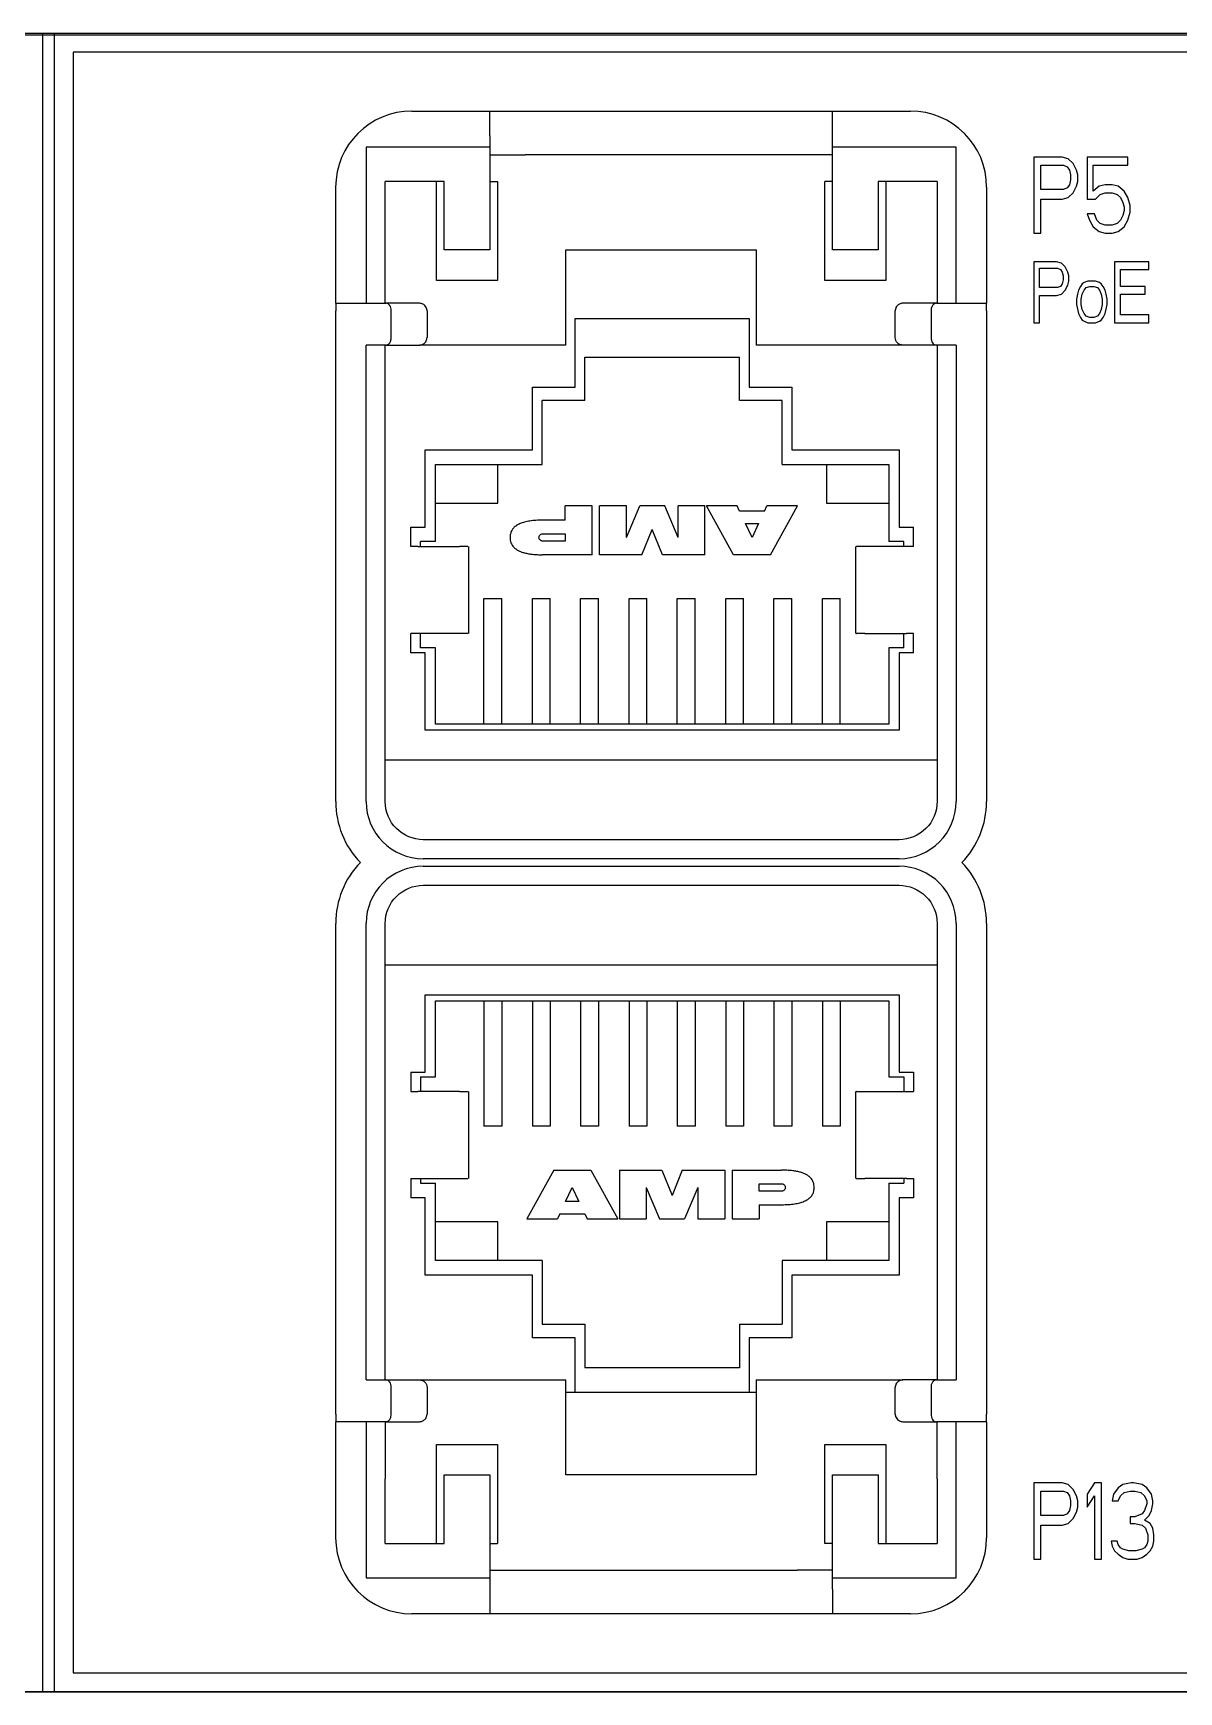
# Model space of a CAD drawing. Header units: millimetres. Extents: x 11355 to 11505, y 8083 to 8171.
# Drawn here: x 11366.88 to 11368.059, y 8103.342 to 8105.05 of the extents above; entities that cross this region are included whole.
import ezdxf

# ---------------------------------------------------------------- set-up
doc = ezdxf.new("R2010")
doc.units = ezdxf.units.MM
for name, color, linetype in [('Elem. Eléctricos - Termomagneticas', 7, 'Continuous'), ('Ordenador de Cables 1U', 7, 'Continuous'), ('SW Siemens Scalance XR324', 7, 'Continuous')]:
    doc.layers.add(name, color=color, linetype=linetype)

# ---------------------------------------------------------------- blocks, each defined once
blk = doc.blocks.new('SW Siemens Scalance XR324')
at = {"layer": 'SW Siemens Scalance XR324'}
for p, q in [((32837.7301, -3475.9849), (32840.0767, -3475.9849)), ((32840.0767, -3475.9849), (32840.0767, -3477.693)), ((32840.0767, -3475.9849), (32840.0885, -3475.9849)), ((32840.0885, -3475.9849), (32842.4351, -3475.9849)), ((32840.0885, -3475.9849), (32840.0885, -3477.693)), ((32842.4156, -3476.0045), (32840.1081, -3476.0045)), ((32840.1081, -3476.0045), (32840.1081, -3477.6734)), ((32840.4567, -3476.0652), (32840.5369, -3476.0652)), ((32840.5369, -3476.0652), (32840.589, -3476.0652)), ((32840.5369, -3476.0907), (32840.5369, -3476.0652)), ((32840.589, -3476.0652), (32840.8377, -3476.0652)), ((32840.8377, -3476.0652), (32840.8898, -3476.0652)), ((32840.8898, -3476.0652), (32840.97, -3476.0652)), ((32840.8898, -3476.0907), (32840.8898, -3476.0652)), ((32840.5371, -3476.1025), (32840.4097, -3476.1025)), ((32840.4097, -3476.1025), (32840.4097, -3476.2043)), ((32840.5371, -3476.0907), (32840.5371, -3476.1025)), ((32840.5371, -3476.1025), (32840.5371, -3476.2082)), ((32840.8896, -3476.1025), (32840.8896, -3476.0907)), ((32841.017, -3476.1025), (32840.8896, -3476.1025)), ((32840.8896, -3476.2082), (32840.8896, -3476.1025)), ((32841.017, -3476.2043), (32841.017, -3476.1025)), ((32840.5371, -3476.1103), (32840.5735, -3476.1103)), ((32840.8896, -3476.1103), (32840.8532, -3476.1103)), ((32841.0969, -3476.1126), (32841.0969, -3476.191)), ((32841.1262, -3476.1126), (32841.0969, -3476.1126)), ((32841.1042, -3476.121), (32841.1275, -3476.121)), ((32841.1042, -3476.146), (32841.1042, -3476.121)), ((32841.1324, -3476.1143), (32841.1262, -3476.1126)), ((32841.1275, -3476.121), (32841.1311, -3476.1226)), ((32841.1311, -3476.1226), (32841.1336, -3476.126)), ((32841.1373, -3476.1193), (32841.1324, -3476.1143)), ((32841.1409, -3476.126), (32841.1373, -3476.1193)), ((32841.152, -3476.1126), (32841.152, -3476.156)), ((32841.1936, -3476.1126), (32841.152, -3476.1126)), ((32841.1581, -3476.121), (32841.1936, -3476.121)), ((32841.1581, -3476.1476), (32841.1581, -3476.121)), ((32841.1936, -3476.121), (32841.1936, -3476.1126)), ((32840.49, -3476.1377), (32840.4293, -3476.1377)), ((32840.4293, -3476.2043), (32840.4293, -3476.1377)), ((32840.4822, -3476.2396), (32840.4822, -3476.1377)), ((32840.49, -3476.2082), (32840.49, -3476.1377)), ((32840.5371, -3476.1377), (32840.5449, -3476.1377)), ((32840.5449, -3476.1377), (32840.5449, -3476.2396)), ((32840.8818, -3476.2396), (32840.8818, -3476.1377)), ((32840.8896, -3476.1377), (32840.8818, -3476.1377)), ((32840.9974, -3476.1377), (32840.9367, -3476.1377)), ((32840.9367, -3476.1377), (32840.9367, -3476.2082)), ((32840.9445, -3476.1377), (32840.9445, -3476.2396)), ((32840.9974, -3476.1377), (32840.9974, -3476.2043)), ((32841.1336, -3476.126), (32841.1348, -3476.131)), ((32841.1348, -3476.136), (32841.1336, -3476.141)), ((32841.1348, -3476.131), (32841.1348, -3476.136)), ((32841.1422, -3476.131), (32841.1409, -3476.126)), ((32841.1409, -3476.1426), (32841.1422, -3476.1376)), ((32841.1422, -3476.1376), (32841.1422, -3476.131)), ((32840.3784, -3476.2043), (32840.3784, -3476.1436)), ((32841.0483, -3476.1436), (32841.0483, -3476.2043)), ((32841.1275, -3476.146), (32841.1042, -3476.146)), ((32841.1042, -3476.156), (32841.1262, -3476.156)), ((32841.1042, -3476.191), (32841.1042, -3476.156)), ((32841.1262, -3476.156), (32841.1324, -3476.1543)), ((32841.1311, -3476.1443), (32841.1275, -3476.146)), ((32841.1336, -3476.141), (32841.1311, -3476.1443)), ((32841.1324, -3476.1543), (32841.1373, -3476.1493)), ((32841.1373, -3476.1493), (32841.1409, -3476.1426)), ((32841.152, -3476.156), (32841.1605, -3476.156)), ((32841.1642, -3476.1426), (32841.1581, -3476.1476)), ((32841.1605, -3476.156), (32841.1654, -3476.151)), ((32841.1703, -3476.141), (32841.1642, -3476.1426)), ((32841.1654, -3476.151), (32841.1703, -3476.1493)), ((32841.1777, -3476.141), (32841.1703, -3476.141)), ((32841.1703, -3476.1493), (32841.1777, -3476.1493)), ((32841.1838, -3476.1426), (32841.1777, -3476.141)), ((32841.1777, -3476.1493), (32841.1826, -3476.151)), ((32841.1826, -3476.151), (32841.1862, -3476.1543)), ((32841.1899, -3476.1476), (32841.1838, -3476.1426)), ((32841.1862, -3476.1543), (32841.1887, -3476.1593)), ((32841.1936, -3476.1543), (32841.1899, -3476.1476)), ((32841.196, -3476.1626), (32841.1936, -3476.1543)), ((32841.152, -3476.171), (32841.1544, -3476.1777)), ((32841.1593, -3476.171), (32841.152, -3476.171)), ((32841.1617, -3476.1777), (32841.1593, -3476.171)), ((32841.1887, -3476.1726), (32841.1862, -3476.1777)), ((32841.1887, -3476.1593), (32841.1899, -3476.1643)), ((32841.1899, -3476.1676), (32841.1887, -3476.1726)), ((32841.1899, -3476.1643), (32841.1899, -3476.1676)), ((32841.1936, -3476.1777), (32841.196, -3476.1693)), ((32841.196, -3476.1693), (32841.196, -3476.1626)), ((32841.0969, -3476.191), (32841.1042, -3476.191)), ((32841.1544, -3476.1777), (32841.1581, -3476.1843)), ((32841.1581, -3476.1843), (32841.1642, -3476.1893)), ((32841.1654, -3476.181), (32841.1617, -3476.1777)), ((32841.1642, -3476.1893), (32841.1703, -3476.191)), ((32841.1703, -3476.1827), (32841.1654, -3476.181)), ((32841.1777, -3476.1827), (32841.1703, -3476.1827)), ((32841.1703, -3476.191), (32841.1777, -3476.191)), ((32841.1826, -3476.181), (32841.1777, -3476.1827)), ((32841.1777, -3476.191), (32841.1838, -3476.1893)), ((32841.1862, -3476.1777), (32841.1826, -3476.181)), ((32841.1838, -3476.1893), (32841.1899, -3476.1843)), ((32841.1899, -3476.1843), (32841.1936, -3476.1777)), ((32840.3784, -3476.2631), (32840.3784, -3476.2043)), ((32840.4097, -3476.2043), (32840.4097, -3476.2631)), ((32840.5371, -3476.2082), (32840.49, -3476.2082)), ((32840.6154, -3476.2082), (32840.8113, -3476.2082)), ((32840.6154, -3476.3062), (32840.6154, -3476.2082)), ((32840.8113, -3476.2082), (32840.8113, -3476.3062)), ((32840.9367, -3476.2082), (32840.8896, -3476.2082)), ((32841.017, -3476.2631), (32841.017, -3476.2043)), ((32841.0483, -3476.2043), (32841.0483, -3476.2631)), ((32841.0969, -3476.2204), (32841.0969, -3476.2831)), ((32841.1204, -3476.2204), (32841.0969, -3476.2204)), ((32841.1253, -3476.2217), (32841.1204, -3476.2204)), ((32841.1292, -3476.2257), (32841.1253, -3476.2217)), ((32841.1321, -3476.231), (32841.1292, -3476.2257)), ((32841.1801, -3476.2204), (32841.1801, -3476.2831)), ((32841.2154, -3476.2204), (32841.1801, -3476.2204)), ((32841.2154, -3476.2284), (32841.2154, -3476.2204)), ((32840.5449, -3476.2396), (32840.4822, -3476.2396)), ((32840.9445, -3476.2396), (32840.8818, -3476.2396)), ((32841.1027, -3476.227), (32841.1213, -3476.227)), ((32841.1027, -3476.247), (32841.1027, -3476.227)), ((32841.1213, -3476.227), (32841.1243, -3476.2284)), ((32841.1243, -3476.2284), (32841.1262, -3476.231)), ((32841.1262, -3476.243), (32841.1243, -3476.2457)), ((32841.1262, -3476.231), (32841.1272, -3476.235)), ((32841.1272, -3476.239), (32841.1262, -3476.243)), ((32841.1272, -3476.235), (32841.1272, -3476.239)), ((32841.1331, -3476.235), (32841.1321, -3476.231)), ((32841.1321, -3476.2444), (32841.1331, -3476.2404)), ((32841.1331, -3476.2404), (32841.1331, -3476.235)), ((32841.1468, -3476.243), (32841.1449, -3476.2457)), ((32841.1488, -3476.2417), (32841.1468, -3476.243)), ((32841.1527, -3476.2404), (32841.1488, -3476.2417)), ((32841.1605, -3476.2404), (32841.1527, -3476.2404)), ((32841.1644, -3476.2417), (32841.1605, -3476.2404)), ((32841.1664, -3476.243), (32841.1644, -3476.2417)), ((32841.1684, -3476.2457), (32841.1664, -3476.243)), ((32841.186, -3476.2284), (32841.2154, -3476.2284)), ((32841.186, -3476.2457), (32841.186, -3476.2284)), ((32841.1213, -3476.247), (32841.1027, -3476.247)), ((32841.1027, -3476.255), (32841.1204, -3476.255)), ((32841.1027, -3476.2831), (32841.1027, -3476.255)), ((32841.1204, -3476.255), (32841.1253, -3476.2537)), ((32841.1243, -3476.2457), (32841.1213, -3476.247)), ((32841.1253, -3476.2537), (32841.1292, -3476.2497)), ((32841.1292, -3476.2497), (32841.1321, -3476.2444)), ((32841.1419, -3476.2537), (32841.1409, -3476.259)), ((32841.1409, -3476.259), (32841.1409, -3476.2644)), ((32841.1429, -3476.2497), (32841.1419, -3476.2537)), ((32841.1449, -3476.2457), (32841.1429, -3476.2497)), ((32841.1458, -3476.259), (32841.1468, -3476.2537)), ((32841.1458, -3476.2644), (32841.1458, -3476.259)), ((32841.1468, -3476.2537), (32841.1488, -3476.2497)), ((32841.1488, -3476.2497), (32841.1507, -3476.247)), ((32841.1507, -3476.247), (32841.1546, -3476.2457)), ((32841.1546, -3476.2457), (32841.1586, -3476.2457)), ((32841.1586, -3476.2457), (32841.1625, -3476.247)), ((32841.1625, -3476.247), (32841.1644, -3476.2497)), ((32841.1644, -3476.2497), (32841.1664, -3476.2537)), ((32841.1664, -3476.2537), (32841.1674, -3476.259)), ((32841.1674, -3476.259), (32841.1674, -3476.2644)), ((32841.1703, -3476.2497), (32841.1684, -3476.2457)), ((32841.1713, -3476.2537), (32841.1703, -3476.2497)), ((32841.1723, -3476.259), (32841.1713, -3476.2537)), ((32841.1723, -3476.2644), (32841.1723, -3476.259)), ((32841.2114, -3476.2457), (32841.186, -3476.2457)), ((32841.186, -3476.2537), (32841.2114, -3476.2537)), ((32841.186, -3476.275), (32841.186, -3476.2537)), ((32841.2114, -3476.2537), (32841.2114, -3476.2457)), ((32840.3784, -3476.2631), (32840.43, -3476.2631)), ((32840.3784, -3476.7763), (32840.3784, -3476.2709)), ((32840.4646, -3476.2631), (32840.43, -3476.2631)), ((32840.4355, -3476.2983), (32840.4355, -3476.2709)), ((32840.4724, -3476.2709), (32840.4724, -3476.2983)), ((32840.9543, -3476.2983), (32840.9543, -3476.2709)), ((32840.9967, -3476.2631), (32840.9621, -3476.2631)), ((32840.9912, -3476.2709), (32840.9912, -3476.2983)), ((32840.9967, -3476.2631), (32841.0483, -3476.2631)), ((32841.0483, -3476.2709), (32841.0483, -3476.7763)), ((32841.1409, -3476.2644), (32841.1429, -3476.2737)), ((32841.1429, -3476.2737), (32841.1449, -3476.2777)), ((32841.1468, -3476.2697), (32841.1458, -3476.2644)), ((32841.1488, -3476.2737), (32841.1468, -3476.2697)), ((32841.1507, -3476.2764), (32841.1488, -3476.2737)), ((32841.1546, -3476.2777), (32841.1507, -3476.2764)), ((32841.1625, -3476.2764), (32841.1586, -3476.2777)), ((32841.1644, -3476.2737), (32841.1625, -3476.2764)), ((32841.1664, -3476.2697), (32841.1644, -3476.2737)), ((32841.1674, -3476.2644), (32841.1664, -3476.2697)), ((32841.1684, -3476.2777), (32841.1703, -3476.2737)), ((32841.1703, -3476.2737), (32841.1723, -3476.2644)), ((32841.2154, -3476.275), (32841.186, -3476.275)), ((32841.2154, -3476.2831), (32841.2154, -3476.275)), ((32840.6248, -3476.2788), (32840.8039, -3476.2788)), ((32840.6248, -3476.3494), (32840.6248, -3476.2788)), ((32840.8039, -3476.2788), (32840.8039, -3476.3494)), ((32841.0969, -3476.2831), (32841.1027, -3476.2831)), ((32841.1449, -3476.2777), (32841.1468, -3476.2804)), ((32841.1468, -3476.2804), (32841.1488, -3476.2817)), ((32841.1488, -3476.2817), (32841.1527, -3476.2831)), ((32841.1527, -3476.2831), (32841.1605, -3476.2831)), ((32841.1586, -3476.2777), (32841.1546, -3476.2777)), ((32841.1605, -3476.2831), (32841.1644, -3476.2817)), ((32841.1644, -3476.2817), (32841.1664, -3476.2804)), ((32841.1664, -3476.2804), (32841.1684, -3476.2777)), ((32841.1801, -3476.2831), (32841.2154, -3476.2831)), ((32840.4097, -3476.7763), (32840.4097, -3476.3062)), ((32840.43, -3476.3062), (32840.4097, -3476.3062)), ((32840.4293, -3476.7763), (32840.4293, -3476.3062)), ((32840.43, -3476.3062), (32840.4646, -3476.3062)), ((32840.6154, -3476.3062), (32840.4646, -3476.3062)), ((32840.9621, -3476.3062), (32840.8113, -3476.3062)), ((32840.9967, -3476.3062), (32840.9621, -3476.3062)), ((32841.017, -3476.3062), (32840.9967, -3476.3062)), ((32840.9974, -3476.3062), (32840.9974, -3476.7763)), ((32841.017, -3476.3062), (32841.017, -3476.7763)), ((32840.6348, -3476.3186), (32840.794, -3476.3186)), ((32840.6348, -3476.3633), (32840.6348, -3476.3186)), ((32840.794, -3476.3633), (32840.794, -3476.3186)), ((32840.581, -3476.4141), (32840.581, -3476.3494)), ((32840.581, -3476.3494), (32840.6248, -3476.3494)), ((32840.8039, -3476.3494), (32840.8477, -3476.3494)), ((32840.8477, -3476.3494), (32840.8477, -3476.4141)), ((32840.6348, -3476.3633), (32840.591, -3476.3633)), ((32840.591, -3476.429), (32840.591, -3476.3633)), ((32840.8378, -3476.3633), (32840.794, -3476.3633)), ((32840.8378, -3476.429), (32840.8378, -3476.3633)), ((32840.4706, -3476.4141), (32840.581, -3476.4141)), ((32840.4706, -3476.4937), (32840.4706, -3476.4141)), ((32840.481, -3476.429), (32840.591, -3476.429)), ((32840.481, -3476.5086), (32840.481, -3476.429)), ((32840.5452, -3476.4688), (32840.5452, -3476.429)), ((32840.8378, -3476.429), (32840.9477, -3476.429)), ((32840.8477, -3476.4141), (32840.9582, -3476.4141)), ((32840.8835, -3476.429), (32840.8835, -3476.4688)), ((32840.9477, -3476.429), (32840.9477, -3476.5086)), ((32840.9582, -3476.4141), (32840.9582, -3476.4937)), ((32840.481, -3476.4688), (32840.5452, -3476.4688)), ((32840.6146, -3476.4865), (32840.6146, -3476.4718)), ((32840.6424, -3476.4718), (32840.6146, -3476.4718)), ((32840.6424, -3476.5221), (32840.6424, -3476.4718)), ((32840.6776, -3476.4718), (32840.6499, -3476.4718)), ((32840.6499, -3476.5221), (32840.6499, -3476.4718)), ((32840.6776, -3476.5043), (32840.6776, -3476.4718)), ((32840.6776, -3476.5043), (32840.6913, -3476.4718)), ((32840.717, -3476.4718), (32840.6913, -3476.4718)), ((32840.7307, -3476.5043), (32840.717, -3476.4718)), ((32840.7307, -3476.5043), (32840.7307, -3476.4718)), ((32840.7584, -3476.4718), (32840.7307, -3476.4718)), ((32840.7584, -3476.5221), (32840.7584, -3476.4718)), ((32840.7878, -3476.5221), (32840.7599, -3476.4718)), ((32840.7915, -3476.4718), (32840.7599, -3476.4718)), ((32840.7941, -3476.4772), (32840.7915, -3476.4718)), ((32840.8196, -3476.4772), (32840.7941, -3476.4772)), ((32840.8196, -3476.4772), (32840.8221, -3476.4718)), ((32840.8537, -3476.4718), (32840.8221, -3476.4718)), ((32840.8258, -3476.5221), (32840.8537, -3476.4718)), ((32840.8835, -3476.4688), (32840.9477, -3476.4688)), ((32840.4556, -3476.4937), (32840.4706, -3476.4937)), ((32840.4556, -3476.5136), (32840.4556, -3476.4937)), ((32840.6146, -3476.4865), (32840.5913, -3476.4865)), ((32840.6936, -3476.5221), (32840.7042, -3476.4961)), ((32840.7147, -3476.5221), (32840.7042, -3476.4961)), ((32840.807, -3476.5043), (32840.8001, -3476.4898)), ((32840.8001, -3476.4898), (32840.8137, -3476.4898)), ((32840.8137, -3476.4898), (32840.807, -3476.5043)), ((32840.9582, -3476.4937), (32840.9731, -3476.4937)), ((32840.9731, -3476.5136), (32840.9731, -3476.4937)), ((32840.4629, -3476.5136), (32840.4556, -3476.5136)), ((32840.4629, -3476.5136), (32840.5058, -3476.5136)), ((32840.481, -3476.5086), (32840.4656, -3476.5086)), ((32840.4656, -3476.5136), (32840.4656, -3476.5086)), ((32840.5154, -3476.6032), (32840.5154, -3476.5135)), ((32840.5913, -3476.5005), (32840.6146, -3476.5005)), ((32840.6146, -3476.508), (32840.5913, -3476.508)), ((32840.6146, -3476.5005), (32840.6146, -3476.508)), ((32840.9134, -3476.5135), (32840.9134, -3476.6032)), ((32840.9658, -3476.5136), (32840.923, -3476.5136)), ((32840.9631, -3476.5086), (32840.9477, -3476.5086)), ((32840.9631, -3476.5136), (32840.9631, -3476.5086)), ((32840.9731, -3476.5136), (32840.9658, -3476.5136)), ((32840.6424, -3476.5221), (32840.5913, -3476.5221)), ((32840.6936, -3476.5221), (32840.6499, -3476.5221)), ((32840.7584, -3476.5221), (32840.7147, -3476.5221)), ((32840.8258, -3476.5221), (32840.7878, -3476.5221)), ((32840.531, -3476.6967), (32840.531, -3476.5673)), ((32840.531, -3476.5673), (32840.5494, -3476.5673)), ((32840.5494, -3476.6967), (32840.5494, -3476.5673)), ((32840.5808, -3476.5673), (32840.5992, -3476.5673)), ((32840.5808, -3476.6967), (32840.5808, -3476.5673)), ((32840.5992, -3476.6967), (32840.5992, -3476.5673)), ((32840.6305, -3476.5673), (32840.6489, -3476.5673)), ((32840.6305, -3476.6967), (32840.6305, -3476.5673)), ((32840.6489, -3476.6967), (32840.6489, -3476.5673)), ((32840.6803, -3476.5673), (32840.6987, -3476.5673)), ((32840.6803, -3476.6967), (32840.6803, -3476.5673)), ((32840.6987, -3476.6967), (32840.6987, -3476.5673)), ((32840.73, -3476.5673), (32840.7484, -3476.5673)), ((32840.73, -3476.6967), (32840.73, -3476.5673)), ((32840.7484, -3476.6967), (32840.7484, -3476.5673)), ((32840.7798, -3476.5673), (32840.7982, -3476.5673)), ((32840.7798, -3476.6967), (32840.7798, -3476.5673)), ((32840.7982, -3476.6967), (32840.7982, -3476.5673)), ((32840.8295, -3476.5673), (32840.848, -3476.5673)), ((32840.8295, -3476.6967), (32840.8295, -3476.5673)), ((32840.848, -3476.6967), (32840.848, -3476.5673)), ((32840.8793, -3476.6967), (32840.8793, -3476.5673)), ((32840.8793, -3476.5673), (32840.8977, -3476.5673)), ((32840.8977, -3476.6967), (32840.8977, -3476.5673)), ((32840.4629, -3476.6031), (32840.4556, -3476.6031)), ((32840.4556, -3476.623), (32840.4556, -3476.6031)), ((32840.5058, -3476.6031), (32840.4629, -3476.6031)), ((32840.4656, -3476.6181), (32840.4656, -3476.6031)), ((32840.481, -3476.6181), (32840.4656, -3476.6181)), ((32840.481, -3476.6967), (32840.481, -3476.6181)), ((32840.923, -3476.6031), (32840.9658, -3476.6031)), ((32840.9477, -3476.6181), (32840.9477, -3476.6967)), ((32840.9631, -3476.6181), (32840.9477, -3476.6181)), ((32840.9631, -3476.6181), (32840.9631, -3476.6031)), ((32840.9731, -3476.6031), (32840.9658, -3476.6031)), ((32840.9731, -3476.623), (32840.9731, -3476.6031)), ((32840.4706, -3476.623), (32840.4556, -3476.623)), ((32840.4706, -3476.7027), (32840.4706, -3476.623)), ((32840.9582, -3476.623), (32840.9582, -3476.7027)), ((32840.9731, -3476.623), (32840.9582, -3476.623)), ((32840.9582, -3476.7027), (32840.4706, -3476.7027)), ((32840.9477, -3476.6967), (32840.481, -3476.6967)), ((32840.4293, -3476.7332), (32840.9974, -3476.7332)), ((32840.9582, -3476.8155), (32840.4685, -3476.8155)), ((32840.9582, -3476.8351), (32840.4685, -3476.8351)), ((32840.4685, -3476.8429), (32840.9582, -3476.8429)), ((32840.4685, -3476.8625), (32840.9582, -3476.8625)), ((32840.3784, -3477.407), (32840.3784, -3476.9017)), ((32840.4097, -3477.3718), (32840.4097, -3476.9017)), ((32840.4293, -3477.3718), (32840.4293, -3476.9017)), ((32840.9974, -3476.9017), (32840.9974, -3477.3718)), ((32841.017, -3476.9017), (32841.017, -3477.3718)), ((32841.0483, -3476.9017), (32841.0483, -3477.407)), ((32840.9974, -3476.9447), (32840.4293, -3476.9447)), ((32840.4706, -3476.9753), (32840.9582, -3476.9753)), ((32840.4706, -3477.0549), (32840.4706, -3476.9753)), ((32840.9582, -3476.9753), (32840.9582, -3477.0549)), ((32840.481, -3476.9813), (32840.9477, -3476.9813)), ((32840.481, -3477.0599), (32840.481, -3476.9813)), ((32840.531, -3476.9813), (32840.531, -3477.1106)), ((32840.5494, -3476.9813), (32840.5494, -3477.1106)), ((32840.5808, -3476.9813), (32840.5808, -3477.1106)), ((32840.5992, -3476.9813), (32840.5992, -3477.1106)), ((32840.6305, -3476.9813), (32840.6305, -3477.1106)), ((32840.6489, -3476.9813), (32840.6489, -3477.1106)), ((32840.6803, -3476.9813), (32840.6803, -3477.1106)), ((32840.6987, -3476.9813), (32840.6987, -3477.1106)), ((32840.73, -3476.9813), (32840.73, -3477.1106)), ((32840.7484, -3476.9813), (32840.7484, -3477.1106)), ((32840.7798, -3476.9813), (32840.7798, -3477.1106)), ((32840.7982, -3476.9813), (32840.7982, -3477.1106)), ((32840.8295, -3476.9813), (32840.8295, -3477.1106)), ((32840.848, -3476.9813), (32840.848, -3477.1106)), ((32840.8793, -3476.9813), (32840.8793, -3477.1106)), ((32840.8977, -3476.9813), (32840.8977, -3477.1106)), ((32840.9477, -3476.9813), (32840.9477, -3477.0599)), ((32840.4556, -3477.0549), (32840.4706, -3477.0549)), ((32840.4556, -3477.0549), (32840.4556, -3477.0748)), ((32840.4656, -3477.0599), (32840.4656, -3477.0748)), ((32840.4656, -3477.0599), (32840.481, -3477.0599)), ((32840.9477, -3477.0599), (32840.9631, -3477.0599)), ((32840.9582, -3477.0549), (32840.9731, -3477.0549)), ((32840.9631, -3477.0599), (32840.9631, -3477.0748)), ((32840.9731, -3477.0549), (32840.9731, -3477.0748)), ((32840.4556, -3477.0748), (32840.4629, -3477.0748)), ((32840.5058, -3477.0748), (32840.4629, -3477.0748)), ((32840.5154, -3477.1644), (32840.5154, -3477.0747)), ((32840.9134, -3477.0747), (32840.9134, -3477.1644)), ((32840.923, -3477.0748), (32840.9658, -3477.0748)), ((32840.9658, -3477.0748), (32840.9731, -3477.0748)), ((32840.5494, -3477.1106), (32840.531, -3477.1106)), ((32840.5992, -3477.1106), (32840.5808, -3477.1106)), ((32840.6489, -3477.1106), (32840.6305, -3477.1106)), ((32840.6987, -3477.1106), (32840.6803, -3477.1106)), ((32840.7484, -3477.1106), (32840.73, -3477.1106)), ((32840.7982, -3477.1106), (32840.7798, -3477.1106)), ((32840.848, -3477.1106), (32840.8295, -3477.1106)), ((32840.8977, -3477.1106), (32840.8793, -3477.1106)), ((32840.4556, -3477.1644), (32840.4629, -3477.1644)), ((32840.4556, -3477.1644), (32840.4556, -3477.1843)), ((32840.4629, -3477.1644), (32840.5058, -3477.1644)), ((32840.4656, -3477.1644), (32840.4656, -3477.1693)), ((32840.6029, -3477.1558), (32840.5751, -3477.2061)), ((32840.6029, -3477.1558), (32840.6409, -3477.1558)), ((32840.6409, -3477.1558), (32840.6688, -3477.2061)), ((32840.6704, -3477.1558), (32840.6704, -3477.2061)), ((32840.6704, -3477.1558), (32840.7141, -3477.1558)), ((32840.7141, -3477.1558), (32840.7246, -3477.1818)), ((32840.7351, -3477.1558), (32840.7246, -3477.1818)), ((32840.7351, -3477.1558), (32840.7788, -3477.1558)), ((32840.7788, -3477.1558), (32840.7788, -3477.2061)), ((32840.7863, -3477.1558), (32840.8374, -3477.1558)), ((32840.7863, -3477.1558), (32840.7863, -3477.2061)), ((32840.9658, -3477.1644), (32840.923, -3477.1644)), ((32840.9631, -3477.1644), (32840.9631, -3477.1693)), ((32840.9658, -3477.1644), (32840.9731, -3477.1644)), ((32840.9731, -3477.1644), (32840.9731, -3477.1843)), ((32840.4656, -3477.1693), (32840.481, -3477.1693)), ((32840.481, -3477.2489), (32840.481, -3477.1693)), ((32840.615, -3477.1881), (32840.6218, -3477.1737)), ((32840.6218, -3477.1737), (32840.6286, -3477.1881)), ((32840.698, -3477.1737), (32840.7117, -3477.2061)), ((32840.698, -3477.1737), (32840.698, -3477.2061)), ((32840.7511, -3477.1737), (32840.7374, -3477.2061)), ((32840.7511, -3477.1737), (32840.7511, -3477.2061)), ((32840.8141, -3477.1699), (32840.8374, -3477.1699)), ((32840.8141, -3477.1774), (32840.8141, -3477.1699)), ((32840.8374, -3477.1774), (32840.8141, -3477.1774)), ((32840.9477, -3477.1693), (32840.9477, -3477.2489)), ((32840.9477, -3477.1693), (32840.9631, -3477.1693)), ((32840.4706, -3477.1843), (32840.4556, -3477.1843)), ((32840.4706, -3477.2639), (32840.4706, -3477.1843)), ((32840.6286, -3477.1881), (32840.615, -3477.1881)), ((32840.8141, -3477.1914), (32840.8374, -3477.1914)), ((32840.8141, -3477.1914), (32840.8141, -3477.2061)), ((32840.9582, -3477.1843), (32840.9582, -3477.2639)), ((32840.9731, -3477.1843), (32840.9582, -3477.1843)), ((32840.5452, -3477.2091), (32840.481, -3477.2091)), ((32840.5452, -3477.2489), (32840.5452, -3477.2091)), ((32840.5751, -3477.2061), (32840.6067, -3477.2061)), ((32840.6091, -3477.2008), (32840.6067, -3477.2061)), ((32840.6091, -3477.2008), (32840.6347, -3477.2008)), ((32840.6347, -3477.2008), (32840.6372, -3477.2061)), ((32840.6372, -3477.2061), (32840.6688, -3477.2061)), ((32840.6704, -3477.2061), (32840.698, -3477.2061)), ((32840.7117, -3477.2061), (32840.7374, -3477.2061)), ((32840.7511, -3477.2061), (32840.7788, -3477.2061)), ((32840.7863, -3477.2061), (32840.8141, -3477.2061)), ((32840.9477, -3477.2091), (32840.8835, -3477.2091)), ((32840.8835, -3477.2091), (32840.8835, -3477.2489)), ((32840.591, -3477.2489), (32840.481, -3477.2489)), ((32840.591, -3477.2489), (32840.591, -3477.3146)), ((32840.8378, -3477.2489), (32840.8378, -3477.3146)), ((32840.9477, -3477.2489), (32840.8378, -3477.2489)), ((32840.581, -3477.2639), (32840.4706, -3477.2639)), ((32840.581, -3477.3285), (32840.581, -3477.2639)), ((32840.8477, -3477.2639), (32840.8477, -3477.3285)), ((32840.9582, -3477.2639), (32840.8477, -3477.2639)), ((32840.591, -3477.3146), (32840.6348, -3477.3146)), ((32840.6348, -3477.3146), (32840.6348, -3477.3594)), ((32840.794, -3477.3146), (32840.794, -3477.3594)), ((32840.794, -3477.3146), (32840.8378, -3477.3146)), ((32840.6248, -3477.3285), (32840.581, -3477.3285)), ((32840.6248, -3477.3843), (32840.6248, -3477.3285)), ((32840.8039, -3477.3285), (32840.8039, -3477.3843)), ((32840.8477, -3477.3285), (32840.8039, -3477.3285)), ((32840.794, -3477.3594), (32840.6348, -3477.3594)), ((32840.4097, -3477.3718), (32840.43, -3477.3718)), ((32840.43, -3477.3718), (32840.4646, -3477.3718)), ((32840.4355, -3477.407), (32840.4355, -3477.3796)), ((32840.4646, -3477.3718), (32840.6154, -3477.3718)), ((32840.4724, -3477.3796), (32840.4724, -3477.407)), ((32840.6154, -3477.4697), (32840.6154, -3477.3718)), ((32840.6154, -3477.3843), (32840.8113, -3477.3843)), ((32840.8113, -3477.3718), (32840.8113, -3477.4697)), ((32840.8113, -3477.3718), (32840.9621, -3477.3718)), ((32840.9543, -3477.407), (32840.9543, -3477.3796)), ((32840.9967, -3477.3718), (32840.9621, -3477.3718)), ((32840.9912, -3477.3796), (32840.9912, -3477.407)), ((32840.9967, -3477.3718), (32841.017, -3477.3718)), ((32840.43, -3477.4149), (32840.3784, -3477.4149)), ((32840.3784, -3477.4736), (32840.3784, -3477.4149)), ((32840.4097, -3477.4149), (32840.4097, -3477.4736)), ((32840.43, -3477.4149), (32840.4646, -3477.4149)), ((32840.9621, -3477.4149), (32840.9967, -3477.4149)), ((32841.0483, -3477.4149), (32840.9967, -3477.4149)), ((32841.017, -3477.4736), (32841.017, -3477.4149)), ((32841.0483, -3477.4149), (32841.0483, -3477.4736)), ((32840.4822, -3477.4384), (32840.5449, -3477.4384)), ((32840.4822, -3477.5402), (32840.4822, -3477.4384)), ((32840.5449, -3477.4384), (32840.5449, -3477.5402)), ((32840.8818, -3477.4384), (32840.9445, -3477.4384)), ((32840.8818, -3477.5402), (32840.8818, -3477.4384)), ((32840.9445, -3477.4384), (32840.9445, -3477.5402)), ((32840.49, -3477.5402), (32840.49, -3477.4697)), ((32840.49, -3477.4697), (32840.5371, -3477.4697)), ((32840.5371, -3477.4697), (32840.5371, -3477.5755)), ((32840.8113, -3477.4697), (32840.6154, -3477.4697)), ((32840.8896, -3477.4697), (32840.9367, -3477.4697)), ((32840.8896, -3477.5755), (32840.8896, -3477.4697)), ((32840.9367, -3477.4697), (32840.9367, -3477.5402)), ((32840.3784, -3477.5343), (32840.3784, -3477.4736)), ((32840.4097, -3477.4736), (32840.4097, -3477.5755)), ((32840.4293, -3477.5402), (32840.4293, -3477.4736)), ((32840.9974, -3477.4736), (32840.9974, -3477.5402)), ((32841.017, -3477.5755), (32841.017, -3477.4736)), ((32841.0483, -3477.4736), (32841.0483, -3477.5343)), ((32841.0969, -3477.4779), (32841.0969, -3477.5563)), ((32841.1262, -3477.4779), (32841.0969, -3477.4779)), ((32841.1042, -3477.4863), (32841.1275, -3477.4863)), ((32841.1042, -3477.5113), (32841.1042, -3477.4863)), ((32841.1324, -3477.4796), (32841.1262, -3477.4779)), ((32841.1275, -3477.4863), (32841.1311, -3477.4879)), ((32841.1311, -3477.4879), (32841.1336, -3477.4913)), ((32841.1373, -3477.4846), (32841.1324, -3477.4796)), ((32841.1409, -3477.4913), (32841.1373, -3477.4846)), ((32841.1593, -3477.4779), (32841.152, -3477.4896)), ((32841.152, -3477.4896), (32841.152, -3477.5029)), ((32841.1666, -3477.4779), (32841.1593, -3477.4779)), ((32841.1666, -3477.5563), (32841.1666, -3477.4779)), ((32841.1789, -3477.4896), (32841.1777, -3477.4963)), ((32841.1838, -3477.4829), (32841.1789, -3477.4896)), ((32841.1887, -3477.4796), (32841.1838, -3477.4829)), ((32841.1862, -3477.4913), (32841.1899, -3477.4879)), ((32841.1972, -3477.4779), (32841.1887, -3477.4796)), ((32841.1899, -3477.4879), (32841.196, -3477.4863)), ((32841.196, -3477.4863), (32841.2009, -3477.4863)), ((32841.1997, -3477.4779), (32841.1972, -3477.4779)), ((32841.2083, -3477.4796), (32841.1997, -3477.4779)), ((32841.2009, -3477.4863), (32841.207, -3477.4879)), ((32841.207, -3477.4879), (32841.2107, -3477.4913)), ((32841.2132, -3477.4829), (32841.2083, -3477.4796)), ((32841.2181, -3477.4896), (32841.2132, -3477.4829)), ((32841.2193, -3477.4963), (32841.2181, -3477.4896)), ((32841.1336, -3477.5063), (32841.1311, -3477.5096)), ((32841.1336, -3477.4913), (32841.1348, -3477.4963)), ((32841.1348, -3477.5013), (32841.1336, -3477.5063)), ((32841.1348, -3477.4963), (32841.1348, -3477.5013)), ((32841.1422, -3477.4963), (32841.1409, -3477.4913)), ((32841.1409, -3477.5079), (32841.1422, -3477.5029)), ((32841.1422, -3477.5029), (32841.1422, -3477.4963)), ((32841.152, -3477.5029), (32841.1593, -3477.4913)), ((32841.1593, -3477.4913), (32841.1593, -3477.5563)), ((32841.1777, -3477.4963), (32841.1838, -3477.4963)), ((32841.1838, -3477.4963), (32841.1862, -3477.4913)), ((32841.2107, -3477.5063), (32841.2083, -3477.5096)), ((32841.2107, -3477.4913), (32841.2132, -3477.4963)), ((32841.2132, -3477.4996), (32841.2107, -3477.5063)), ((32841.2132, -3477.4963), (32841.2132, -3477.4996)), ((32841.2156, -3477.5113), (32841.2181, -3477.5063)), ((32841.2181, -3477.5063), (32841.2193, -3477.4996)), ((32841.2193, -3477.4996), (32841.2193, -3477.4963)), ((32841.1275, -3477.5113), (32841.1042, -3477.5113)), ((32841.1042, -3477.5213), (32841.1262, -3477.5213)), ((32841.1042, -3477.5563), (32841.1042, -3477.5213)), ((32841.1262, -3477.5213), (32841.1324, -3477.5196)), ((32841.1311, -3477.5096), (32841.1275, -3477.5113)), ((32841.1324, -3477.5196), (32841.1373, -3477.5146)), ((32841.1373, -3477.5146), (32841.1409, -3477.5079)), ((32841.196, -3477.5129), (32841.196, -3477.5196)), ((32841.2009, -3477.5129), (32841.196, -3477.5129)), ((32841.196, -3477.5196), (32841.2009, -3477.5196)), ((32841.2083, -3477.5096), (32841.2009, -3477.5129)), ((32841.2009, -3477.5196), (32841.2083, -3477.5213)), ((32841.2083, -3477.5213), (32841.2119, -3477.5246)), ((32841.2107, -3477.5163), (32841.2156, -3477.5113)), ((32841.2168, -3477.5196), (32841.2107, -3477.5163)), ((32841.2193, -3477.5246), (32841.2168, -3477.5196)), ((32840.4293, -3477.5402), (32840.49, -3477.5402)), ((32840.5371, -3477.5402), (32840.5449, -3477.5402)), ((32840.8896, -3477.5402), (32840.8818, -3477.5402)), ((32840.9367, -3477.5402), (32840.9974, -3477.5402)), ((32841.1764, -3477.5379), (32841.1777, -3477.5429)), ((32841.1826, -3477.5379), (32841.1764, -3477.5379)), ((32841.1838, -3477.5413), (32841.1826, -3477.5379)), ((32841.2119, -3477.5246), (32841.2144, -3477.5313)), ((32841.2144, -3477.5379), (32841.2132, -3477.5413)), ((32841.2144, -3477.5313), (32841.2144, -3477.5379)), ((32841.2205, -3477.5313), (32841.2193, -3477.5246)), ((32841.2193, -3477.5429), (32841.2205, -3477.5379)), ((32841.2205, -3477.5379), (32841.2205, -3477.5313)), ((32841.0969, -3477.5563), (32841.1042, -3477.5563)), ((32841.1593, -3477.5563), (32841.1666, -3477.5563)), ((32841.1777, -3477.5429), (32841.1801, -3477.5479)), ((32841.1801, -3477.5479), (32841.1838, -3477.5513)), ((32841.1862, -3477.5446), (32841.1838, -3477.5413)), ((32841.1838, -3477.5513), (32841.1887, -3477.5546)), ((32841.1887, -3477.5463), (32841.1862, -3477.5446)), ((32841.1948, -3477.5479), (32841.1887, -3477.5463)), ((32841.1887, -3477.5546), (32841.1936, -3477.5563)), ((32841.1936, -3477.5563), (32841.2034, -3477.5563)), ((32841.2021, -3477.5479), (32841.1948, -3477.5479)), ((32841.2083, -3477.5463), (32841.2021, -3477.5479)), ((32841.2034, -3477.5563), (32841.2083, -3477.5546)), ((32841.2107, -3477.5446), (32841.2083, -3477.5463)), ((32841.2083, -3477.5546), (32841.2132, -3477.5513)), ((32841.2132, -3477.5413), (32841.2107, -3477.5446)), ((32841.2132, -3477.5513), (32841.2168, -3477.5479)), ((32841.2168, -3477.5479), (32841.2193, -3477.5429)), ((32840.5371, -3477.5676), (32840.5735, -3477.5676)), ((32840.8896, -3477.5676), (32840.8532, -3477.5676)), ((32840.4097, -3477.5755), (32840.5371, -3477.5755)), ((32840.5369, -3477.5873), (32840.5369, -3477.6127)), ((32840.5371, -3477.5755), (32840.5371, -3477.5873)), ((32840.8896, -3477.5873), (32840.8896, -3477.5755)), ((32840.8896, -3477.5755), (32841.017, -3477.5755)), ((32840.8898, -3477.5873), (32840.8898, -3477.6127)), ((32840.5369, -3477.6127), (32840.4567, -3477.6127)), ((32840.589, -3477.6127), (32840.5369, -3477.6127)), ((32840.8377, -3477.6127), (32840.589, -3477.6127)), ((32840.8898, -3477.6127), (32840.8377, -3477.6127)), ((32840.97, -3477.6127), (32840.8898, -3477.6127)), ((32840.1081, -3477.6734), (32842.4156, -3477.6734)), ((32849.5173, -3477.693), (32832.2013, -3477.693)), ((32837.7301, -3477.693), (32840.0767, -3477.693)), ((32840.0767, -3477.693), (32840.0885, -3477.693)), ((32840.0885, -3477.693), (32842.4351, -3477.693))]:
    blk.add_line(p, q, dxfattribs=at)
for centre, radius, start, end in [((32840.4567, -3476.1436), 0.0784, 90, 180), ((32840.97, -3476.1436), 0.0784, 0, 90), ((32840.4298, -3476.268), 0.00491, 32.0753, 87.2018), ((32840.9969, -3476.3013), 0.00491, 212.0742, 267.2024), ((32840.4685, -3476.7763), 0.0901, 180, 224.0792), ((32840.4685, -3476.7763), 0.0588, 180, 270), ((32840.9582, -3476.7763), 0.0588, 270, 360), ((32840.9582, -3476.7763), 0.0901, 315.9208, 0), ((32840.4685, -3476.9017), 0.0901, 135.9208, 180), ((32840.9582, -3476.9017), 0.0901, 0, 44.0792), ((32840.4685, -3476.9017), 0.0588, 90, 180), ((32840.9582, -3476.9017), 0.0588, 0, 90), ((32840.4298, -3477.3767), 0.00491, 32.0756, 87.2031), ((32840.9969, -3477.41), 0.00491, 212.0723, 267.2027), ((32840.4567, -3477.5343), 0.0784, 180, 270), ((32840.97, -3477.5343), 0.0784, 270, 0)]:
    blk.add_arc(centre, radius, start, end, dxfattribs=at)
for points, knots in [([(32840.8532, -3476.1103), (32840.8515, -3476.1103), (32840.8482, -3476.1103), (32840.8428, -3476.1103), (32840.8372, -3476.1103), (32840.8314, -3476.1103), (32840.8222, -3476.1103), (32840.8091, -3476.1103), (32840.7915, -3476.1103), (32840.7729, -3476.1103), (32840.747, -3476.1103), (32840.7134, -3476.1103), (32840.6797, -3476.1103), (32840.6538, -3476.1103), (32840.6352, -3476.1103), (32840.6176, -3476.1103), (32840.6031, -3476.1103), (32840.5913, -3476.1103), (32840.5819, -3476.1103), (32840.5763, -3476.1103), (32840.5735, -3476.1103)], [0, 0, 0, 0, 0.025072, 0.050065, 0.075031, 0.100024, 0.125096, 0.18755, 0.250136, 0.312589, 0.375176, 0.500009, 0.624843, 0.687296, 0.749883, 0.812336, 0.874923, 0.916605, 0.958216, 1, 1, 1, 1]), ([(32840.4293, -3476.2631), (32840.4293, -3476.2618), (32840.4293, -3476.2593), (32840.4293, -3476.2552), (32840.4293, -3476.2509), (32840.4293, -3476.2464), (32840.4293, -3476.2416), (32840.4293, -3476.2349), (32840.4293, -3476.2263), (32840.4293, -3476.2154), (32840.4293, -3476.208), (32840.4293, -3476.2043)], [0, 0, 0, 0, 0.084103, 0.167348, 0.250153, 0.33294, 0.416133, 0.50015, 0.667191, 0.832676, 1, 1, 1, 1]), ([(32840.9974, -3476.2043), (32840.9974, -3476.2154), (32840.9974, -3476.2265), (32840.9974, -3476.2467), (32840.9974, -3476.2558), (32840.9974, -3476.2631)], [0, 0, 0, 0, 0.5, 0.5, 1, 1, 1, 1]), ([(32840.3784, -3476.2631), (32840.3784, -3476.2631), (32840.3784, -3476.2639), (32840.3784, -3476.2668), (32840.3784, -3476.2689), (32840.3784, -3476.2709)], [0, 0, 0, 0, 0.5, 0.5, 1, 1, 1, 1]), ([(32840.4724, -3476.2709), (32840.4724, -3476.2704), (32840.4723, -3476.2692), (32840.4716, -3476.2672), (32840.4702, -3476.2653), (32840.4679, -3476.2635), (32840.4658, -3476.2633), (32840.4646, -3476.2631)], [0, 0, 0, 0, 0.134914, 0.295228, 0.501046, 0.698231, 1, 1, 1, 1]), ([(32840.9621, -3476.2631), (32840.9616, -3476.2631), (32840.9606, -3476.2632), (32840.9592, -3476.2636), (32840.9578, -3476.2643), (32840.9563, -3476.2656), (32840.9547, -3476.2677), (32840.9544, -3476.2698), (32840.9543, -3476.2709)], [0, 0, 0, 0, 0.127479, 0.240625, 0.371618, 0.501288, 0.717062, 1, 1, 1, 1]), ([(32840.9967, -3476.2631), (32840.9963, -3476.2631), (32840.9956, -3476.2632), (32840.9946, -3476.2636), (32840.9938, -3476.2642), (32840.9932, -3476.2648), (32840.9923, -3476.266), (32840.9913, -3476.268), (32840.9912, -3476.2701), (32840.9912, -3476.2709)], [0, 0, 0, 0, 0.134141, 0.251498, 0.35178, 0.435003, 0.501435, 0.790806, 1, 1, 1, 1]), ([(32841.0483, -3476.2709), (32841.0483, -3476.2689), (32841.0483, -3476.2668), (32841.0483, -3476.2639), (32841.0483, -3476.2631), (32841.0483, -3476.2631)], [0, 0, 0, 0, 0.5, 0.5, 1, 1, 1, 1]), ([(32840.43, -3476.3062), (32840.4304, -3476.3061), (32840.4311, -3476.3061), (32840.4321, -3476.3056), (32840.4329, -3476.3051), (32840.4335, -3476.3045), (32840.4344, -3476.3033), (32840.4354, -3476.3012), (32840.4355, -3476.2992), (32840.4355, -3476.2983)], [0, 0, 0, 0, 0.134141, 0.251498, 0.35178, 0.435003, 0.501435, 0.790806, 1, 1, 1, 1]), ([(32840.4646, -3476.3062), (32840.4651, -3476.3061), (32840.4661, -3476.3061), (32840.4676, -3476.3056), (32840.4689, -3476.3049), (32840.4704, -3476.3037), (32840.472, -3476.3016), (32840.4723, -3476.2995), (32840.4724, -3476.2983)], [0, 0, 0, 0, 0.127479, 0.240625, 0.371618, 0.501288, 0.717062, 1, 1, 1, 1]), ([(32840.9621, -3476.3062), (32840.9601, -3476.3062), (32840.958, -3476.3053), (32840.9551, -3476.3024), (32840.9543, -3476.3004), (32840.9543, -3476.2983)], [0, 0, 0, 0, 0.5, 0.5, 1, 1, 1, 1]), ([(32840.5913, -3476.4865), (32840.589, -3476.4865), (32840.5846, -3476.4866), (32840.5783, -3476.4872), (32840.5729, -3476.4883), (32840.5683, -3476.4898), (32840.5645, -3476.4918), (32840.5615, -3476.4942), (32840.5594, -3476.4972), (32840.5581, -3476.5006), (32840.5579, -3476.503), (32840.5579, -3476.5043)], [0, 0, 0, 0, 0.166127, 0.313451, 0.443029, 0.556411, 0.65591, 0.744927, 0.828156, 0.911279, 1, 1, 1, 1]), ([(32840.5144, -3476.5136), (32840.5145, -3476.5136), (32840.5151, -3476.5136), (32840.5094, -3476.5136), (32840.5058, -3476.5136)], [0, 0, 0, 0, 0.353988, 1, 1, 1, 1]), ([(32840.5579, -3476.5043), (32840.5579, -3476.5052), (32840.558, -3476.5071), (32840.5587, -3476.5097), (32840.5599, -3476.5121), (32840.5615, -3476.5143), (32840.5637, -3476.5161), (32840.5663, -3476.5178), (32840.5693, -3476.5191), (32840.5728, -3476.5202), (32840.5768, -3476.5211), (32840.5812, -3476.5217), (32840.5861, -3476.522), (32840.5895, -3476.5221), (32840.5913, -3476.5221)], [0, 0, 0, 0, 0.067462, 0.131009, 0.192936, 0.255713, 0.321716, 0.392999, 0.471201, 0.557568, 0.653027, 0.758264, 0.873793, 1, 1, 1, 1]), ([(32840.5913, -3476.508), (32840.591, -3476.508), (32840.5903, -3476.5079), (32840.5894, -3476.5075), (32840.5885, -3476.5068), (32840.5878, -3476.5057), (32840.5875, -3476.5043), (32840.5877, -3476.5028), (32840.5886, -3476.5016), (32840.5898, -3476.5007), (32840.5908, -3476.5006), (32840.5913, -3476.5005)], [0, 0, 0, 0, 0.084925, 0.166497, 0.250394, 0.373872, 0.500317, 0.623771, 0.7502, 0.872914, 1, 1, 1, 1]), ([(32840.923, -3476.5136), (32840.9193, -3476.5136), (32840.9137, -3476.5136), (32840.9142, -3476.5136), (32840.9144, -3476.5136)], [0, 0, 0, 0, 0.646012, 1, 1, 1, 1]), ([(32840.5144, -3476.6031), (32840.5145, -3476.6031), (32840.5151, -3476.6031), (32840.5094, -3476.6031), (32840.5058, -3476.6031)], [0, 0, 0, 0, 0.353988, 1, 1, 1, 1]), ([(32840.923, -3476.6031), (32840.9193, -3476.6031), (32840.9137, -3476.6031), (32840.9142, -3476.6031), (32840.9144, -3476.6031)], [0, 0, 0, 0, 0.646012, 1, 1, 1, 1]), ([(32840.4685, -3476.8155), (32840.4582, -3476.8155), (32840.4481, -3476.8112), (32840.4335, -3476.7967), (32840.4293, -3476.7865), (32840.4293, -3476.7763)], [0, 0, 0, 0, 0.5, 0.5, 1, 1, 1, 1]), ([(32840.9974, -3476.7763), (32840.9974, -3476.7865), (32840.9932, -3476.7967), (32840.9787, -3476.8112), (32840.9685, -3476.8155), (32840.9582, -3476.8155)], [0, 0, 0, 0, 0.5, 0.5, 1, 1, 1, 1]), ([(32840.4293, -3476.9017), (32840.4293, -3476.8914), (32840.4335, -3476.8812), (32840.4481, -3476.8667), (32840.4582, -3476.8625), (32840.4685, -3476.8625)], [0, 0, 0, 0, 0.5, 0.5, 1, 1, 1, 1]), ([(32840.9582, -3476.8625), (32840.9685, -3476.8625), (32840.9787, -3476.8667), (32840.9932, -3476.8812), (32840.9974, -3476.8914), (32840.9974, -3476.9017)], [0, 0, 0, 0, 0.5, 0.5, 1, 1, 1, 1]), ([(32840.5058, -3477.0748), (32840.5094, -3477.0748), (32840.5151, -3477.0748), (32840.5145, -3477.0748), (32840.5144, -3477.0748)], [0, 0, 0, 0, 0.646012, 1, 1, 1, 1]), ([(32840.9144, -3477.0748), (32840.9142, -3477.0748), (32840.9137, -3477.0748), (32840.9193, -3477.0748), (32840.923, -3477.0748)], [0, 0, 0, 0, 0.353988, 1, 1, 1, 1]), ([(32840.5058, -3477.1644), (32840.5094, -3477.1644), (32840.5151, -3477.1644), (32840.5145, -3477.1644), (32840.5144, -3477.1644)], [0, 0, 0, 0, 0.646012, 1, 1, 1, 1]), ([(32840.8709, -3477.1737), (32840.8708, -3477.1727), (32840.8708, -3477.1709), (32840.87, -3477.1682), (32840.8689, -3477.1658), (32840.8672, -3477.1637), (32840.8651, -3477.1618), (32840.8625, -3477.1602), (32840.8594, -3477.1588), (32840.8559, -3477.1577), (32840.8519, -3477.1569), (32840.8475, -3477.1563), (32840.8426, -3477.1559), (32840.8392, -3477.1559), (32840.8374, -3477.1558)], [0, 0, 0, 0, 0.067462, 0.131009, 0.192936, 0.255713, 0.321716, 0.392999, 0.471201, 0.557568, 0.653027, 0.758264, 0.873793, 1, 1, 1, 1]), ([(32840.9144, -3477.1644), (32840.9142, -3477.1644), (32840.9137, -3477.1644), (32840.9193, -3477.1644), (32840.923, -3477.1644)], [0, 0, 0, 0, 0.353988, 1, 1, 1, 1]), ([(32840.8374, -3477.1699), (32840.8378, -3477.17), (32840.8384, -3477.17), (32840.8393, -3477.1704), (32840.8402, -3477.1711), (32840.841, -3477.1722), (32840.8412, -3477.1737), (32840.841, -3477.1751), (32840.8401, -3477.1764), (32840.8389, -3477.1773), (32840.8379, -3477.1774), (32840.8374, -3477.1774)], [0, 0, 0, 0, 0.084925, 0.166497, 0.250394, 0.373872, 0.500317, 0.623771, 0.7502, 0.872914, 1, 1, 1, 1]), ([(32840.8374, -3477.1914), (32840.8398, -3477.1914), (32840.8442, -3477.1913), (32840.8504, -3477.1907), (32840.8558, -3477.1896), (32840.8604, -3477.1881), (32840.8642, -3477.1862), (32840.8672, -3477.1837), (32840.8694, -3477.1808), (32840.8707, -3477.1774), (32840.8708, -3477.1749), (32840.8709, -3477.1737)], [0, 0, 0, 0, 0.166127, 0.313451, 0.443029, 0.556411, 0.65591, 0.744927, 0.828156, 0.911279, 1, 1, 1, 1]), ([(32840.4646, -3477.3718), (32840.4666, -3477.3718), (32840.4687, -3477.3726), (32840.4716, -3477.3755), (32840.4724, -3477.3775), (32840.4724, -3477.3796)], [0, 0, 0, 0, 0.5, 0.5, 1, 1, 1, 1]), ([(32840.9621, -3477.3718), (32840.9616, -3477.3718), (32840.9606, -3477.3719), (32840.9592, -3477.3723), (32840.9578, -3477.373), (32840.9563, -3477.3742), (32840.9547, -3477.3764), (32840.9544, -3477.3784), (32840.9543, -3477.3796)], [0, 0, 0, 0, 0.127479, 0.240625, 0.371618, 0.501288, 0.717062, 1, 1, 1, 1]), ([(32840.9967, -3477.3718), (32840.9963, -3477.3718), (32840.9956, -3477.3719), (32840.9946, -3477.3723), (32840.9938, -3477.3729), (32840.9932, -3477.3735), (32840.9923, -3477.3747), (32840.9913, -3477.3767), (32840.9912, -3477.3787), (32840.9912, -3477.3796)], [0, 0, 0, 0, 0.134141, 0.251498, 0.35178, 0.435003, 0.501435, 0.790806, 1, 1, 1, 1]), ([(32840.3784, -3477.407), (32840.3784, -3477.4091), (32840.3784, -3477.4111), (32840.3784, -3477.414), (32840.3784, -3477.4149), (32840.3784, -3477.4149)], [0, 0, 0, 0, 0.5, 0.5, 1, 1, 1, 1]), ([(32840.4293, -3477.4148), (32840.4293, -3477.4161), (32840.4293, -3477.4186), (32840.4293, -3477.4227), (32840.4293, -3477.427), (32840.4293, -3477.4316), (32840.4293, -3477.4364), (32840.4293, -3477.443), (32840.4293, -3477.4517), (32840.4293, -3477.4625), (32840.4293, -3477.4699), (32840.4293, -3477.4736)], [0, 0, 0, 0, 0.084105, 0.167351, 0.250156, 0.332942, 0.416134, 0.50015, 0.667188, 0.832673, 1, 1, 1, 1]), ([(32840.43, -3477.4149), (32840.4304, -3477.4148), (32840.4311, -3477.4148), (32840.4321, -3477.4143), (32840.4329, -3477.4138), (32840.4335, -3477.4132), (32840.4344, -3477.412), (32840.4354, -3477.4099), (32840.4355, -3477.4079), (32840.4355, -3477.407)], [0, 0, 0, 0, 0.134141, 0.251498, 0.35178, 0.435003, 0.501435, 0.790806, 1, 1, 1, 1]), ([(32840.4646, -3477.4149), (32840.4651, -3477.4148), (32840.4661, -3477.4148), (32840.4676, -3477.4143), (32840.4689, -3477.4136), (32840.4704, -3477.4124), (32840.472, -3477.4102), (32840.4723, -3477.4082), (32840.4724, -3477.407)], [0, 0, 0, 0, 0.127479, 0.240625, 0.371618, 0.501288, 0.717062, 1, 1, 1, 1]), ([(32840.9543, -3477.407), (32840.9543, -3477.4076), (32840.9544, -3477.4088), (32840.9551, -3477.4107), (32840.9565, -3477.4126), (32840.9588, -3477.4144), (32840.9609, -3477.4147), (32840.9621, -3477.4149)], [0, 0, 0, 0, 0.134914, 0.295228, 0.501046, 0.698231, 1, 1, 1, 1]), ([(32840.9974, -3477.4736), (32840.9974, -3477.4718), (32840.9974, -3477.4681), (32840.9974, -3477.4625), (32840.9974, -3477.4571), (32840.9974, -3477.4518), (32840.9974, -3477.4465), (32840.9974, -3477.4396), (32840.9974, -3477.4315), (32840.9974, -3477.4225), (32840.9974, -3477.4174), (32840.9974, -3477.4148)], [0, 0, 0, 0, 0.084063, 0.167284, 0.25008, 0.332875, 0.416094, 0.500154, 0.667126, 0.832611, 1, 1, 1, 1]), ([(32841.0483, -3477.4149), (32841.0483, -3477.4149), (32841.0483, -3477.414), (32841.0483, -3477.4111), (32841.0483, -3477.4091), (32841.0483, -3477.407)], [0, 0, 0, 0, 0.5, 0.5, 1, 1, 1, 1]), ([(32840.5735, -3477.5676), (32840.5752, -3477.5676), (32840.5785, -3477.5676), (32840.5839, -3477.5676), (32840.5895, -3477.5676), (32840.5953, -3477.5676), (32840.6045, -3477.5676), (32840.6176, -3477.5676), (32840.6352, -3477.5676), (32840.6538, -3477.5676), (32840.6797, -3477.5676), (32840.7134, -3477.5676), (32840.747, -3477.5676), (32840.7729, -3477.5676), (32840.7915, -3477.5676), (32840.8091, -3477.5676), (32840.8236, -3477.5676), (32840.8354, -3477.5676), (32840.8448, -3477.5676), (32840.8504, -3477.5676), (32840.8532, -3477.5676)], [0, 0, 0, 0, 0.025072, 0.050065, 0.075031, 0.100024, 0.125096, 0.18755, 0.250136, 0.312589, 0.375176, 0.500009, 0.624843, 0.687296, 0.749883, 0.812336, 0.874923, 0.916605, 0.958216, 1, 1, 1, 1])]:
    blk.add_open_spline(points, degree=3, knots=knots, dxfattribs=at)
for points in [[(32840.4355, -3476.2709), (32840.4355, -3476.2688), (32840.435, -3476.2668), (32840.4339, -3476.2654)], [(32840.9912, -3476.2983), (32840.9912, -3476.3004), (32840.9917, -3476.3024), (32840.9928, -3476.3039)], [(32840.4355, -3477.3796), (32840.4355, -3477.3775), (32840.435, -3477.3755), (32840.4339, -3477.3741)], [(32840.9912, -3477.407), (32840.9912, -3477.4091), (32840.9917, -3477.4111), (32840.9928, -3477.4126)]]:
    blk.add_open_spline(points, degree=3, dxfattribs=at)
blk = doc.blocks.new('Ordenador de Cables 1U')
at = {"layer": 'Ordenador de Cables 1U'}
blk.add_line((12.9333, -1.7363), (-4.2738, -1.7363), dxfattribs=at)

msp = doc.modelspace()

# ---------------------------------------------------------------- block references
msp.add_blockref('SW Siemens Scalance XR324', (-21473.1871, 11581.0352))
at = {"layer": 'Elem. Eléctricos - Termomagneticas', "color": 7}
msp.add_blockref('Ordenador de Cables 1U', (11363.4302, 8106.7845), dxfattribs=at)

doc.saveas('drawing.dxf')
